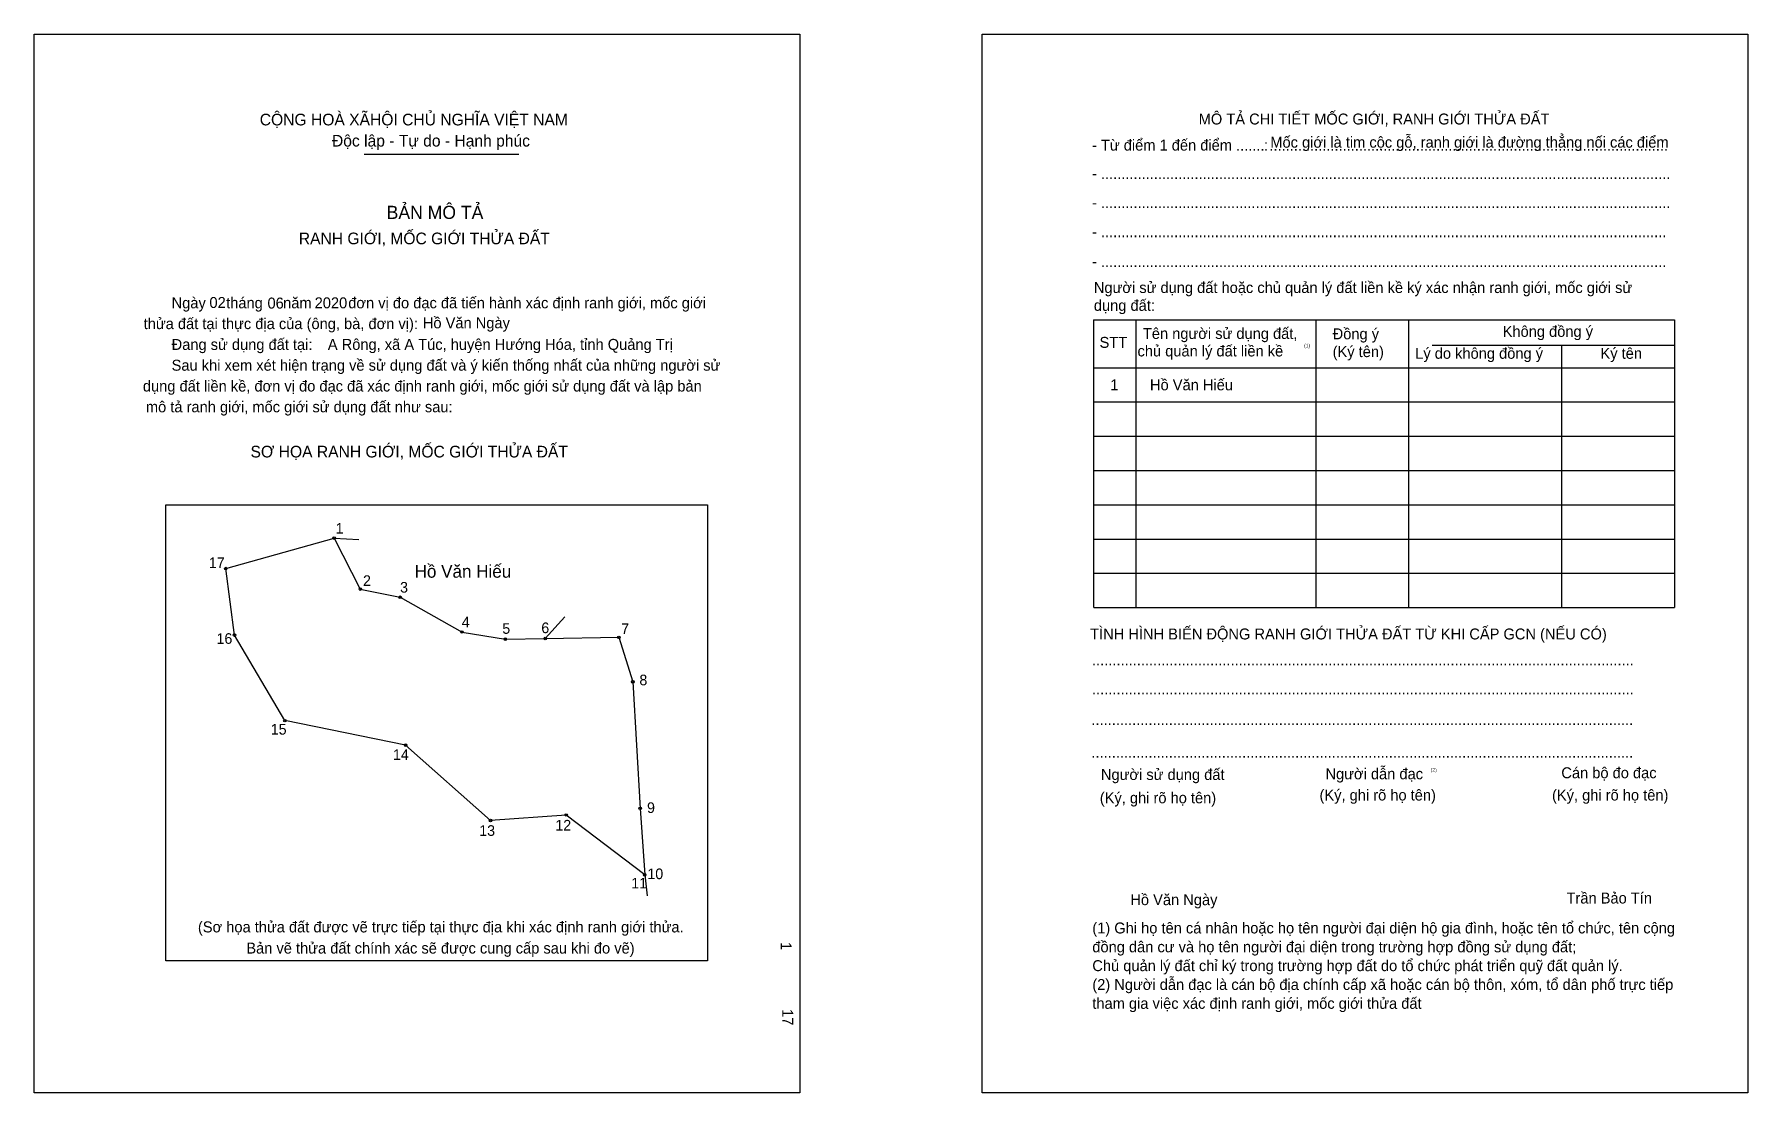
# Model space of a CAD drawing. Extents: x 545951 to 546846, y 1823909 to 1824462.
import ezdxf

# ---------------------------------------------------------------- set-up
doc = ezdxf.new("R2010")
doc.units = 0
for name, color, linetype in [('bmtKhungInTrang1', 7, 'Continuous'), ('bmtKhungInTrang2', 7, 'Continuous'), ('bmtNoiDung', 7, 'Continuous'), ('bmtTemplate', 7, 'Continuous'), ('CanhThua', 7, 'Continuous'), ('MocDinhThua', 7, 'Continuous'), ('RauThua', 7, 'Continuous'), ('SoHieuDinhThua', 7, 'Continuous'), ('TenChuLanCan', 7, 'Continuous')]:
    doc.layers.add(name, color=color, linetype=linetype)

msp = doc.modelspace()

# ---------------------------------------------------------------- linework, layer by layer
at = {"layer": 'bmtKhungInTrang1'}
msp.add_lwpolyline([(545951.41, 1824462.27), (546351.25, 1824462.27), (546351.25, 1823909.25), (545951.41, 1823909.25)], close=True, dxfattribs=at)
at = {"layer": 'bmtKhungInTrang2'}
msp.add_lwpolyline([(546446.6, 1824462.27), (546846.43, 1824462.27), (546846.43, 1823909.25), (546446.6, 1823909.25)], close=True, dxfattribs=at)
at = {"layer": 'bmtTemplate'}
for p, q in [((546123.71, 1824399.6), (546204.57, 1824399.6)), ((546526.81, 1824313.11), (546526.81, 1824162.77)), ((546620.86, 1824313.11), (546620.86, 1824162.77)), ((546669.25, 1824313.29), (546669.25, 1824162.77)), ((546808.15, 1824313.11), (546808.15, 1824162.77)), ((546681.53, 1824299.87), (546808.15, 1824299.87)), ((546504.88, 1824288.05), (546808.15, 1824288.05)), ((546504.88, 1824270.16), (546808.15, 1824270.16)), ((546504.88, 1824252.26), (546808.15, 1824252.26)), ((546504.88, 1824234.36), (546808.15, 1824234.36)), ((546504.88, 1824216.46), (546808.15, 1824216.46)), ((546504.88, 1824198.56), (546808.15, 1824198.56)), ((546504.88, 1824180.67), (546808.15, 1824180.67)), ((546504.88, 1824162.77), (546808.15, 1824162.77))]:
    msp.add_line(p, q, dxfattribs=at)
for points in [[(546504.68, 1824313.11), (546808.15, 1824313.11)], [(546504.68, 1824313.11), (546504.68, 1824162.77)], [(546749.13, 1824299.69), (546749.13, 1824162.77)]]:
    msp.add_lwpolyline(points, dxfattribs=at)
msp.add_lwpolyline([(546020.2, 1823978.12), (546020.2, 1824216.45), (546303.12, 1824216.45), (546303.12, 1823978.12)], close=True, dxfattribs=at)
at = {"layer": 'CanhThua'}
for p, q in [((546051.39, 1824183.11), (546108.06, 1824199.05)), ((546108.06, 1824199.05), (546121.72, 1824172.39)), ((546056, 1824148.37), (546051.39, 1824183.11)), ((546121.72, 1824172.39), (546142.54, 1824168.13)), ((546142.54, 1824168.13), (546174.84, 1824149.95)), ((546082.33, 1824103.67), (546056, 1824148.37)), ((546174.84, 1824149.95), (546197.49, 1824146.26)), ((546197.49, 1824146.26), (546218.34, 1824146.59)), ((546218.34, 1824146.59), (546256.72, 1824147.2)), ((546256.72, 1824147.2), (546264.04, 1824123.91)), ((546264.04, 1824123.91), (546267.92, 1824057.84)), ((546145.38, 1824090.86), (546082.33, 1824103.67)), ((546189.77, 1824051.49), (546145.38, 1824090.86)), ((546229.3, 1824054.34), (546189.77, 1824051.49)), ((546270.26, 1824023.11), (546229.3, 1824054.34)), ((546267.92, 1824057.84), (546270.27, 1824023.1)), ((546270.27, 1824023.1), (546270.26, 1824023.11))]:
    msp.add_line(p, q, dxfattribs=at)
at = {"layer": 'MocDinhThua'}
for centre in [(546108.06, 1824199.05), (546051.39, 1824183.11), (546121.72, 1824172.39), (546142.54, 1824168.13), (546056, 1824148.37), (546174.84, 1824149.95), (546197.49, 1824146.26), (546218.34, 1824146.59), (546256.72, 1824147.2), (546264.04, 1824123.91), (546082.33, 1824103.67), (546145.38, 1824090.86), (546229.3, 1824054.34), (546267.92, 1824057.84), (546189.77, 1824051.49), (546270.26, 1824023.11), (546270.27, 1824023.1)]:
    msp.add_circle(centre, 0.666, dxfattribs=at)
at = {"layer": 'RauThua'}
for p, q in [((546108.06, 1824199.05), (546120.96, 1824198.22)), ((546218.34, 1824146.59), (546228.49, 1824157.86)), ((546270.27, 1824023.1), (546271.61, 1824012.09))]:
    msp.add_line(p, q, dxfattribs=at)

# ---------------------------------------------------------------- texts
at = {"layer": 'bmtNoiDung'}
for s, height, p in [('02', 5.721, (546042.91, 1824319.27)), ('06', 5.721, (546073.24, 1824318.96)), ('2020', 5.721, (546097.86, 1824319.08)), ('Hồ Văn Ngày', 5.721, (546154.37, 1824308.63)), ('A Rông, xã A Túc, huyện Hướng Hóa, tỉnh Quảng Trị', 5.721, (546104.74, 1824297.38)), ('1', 5.72, (546513.48, 1824276.25)), ('Hồ Văn Hiếu ', 5.721, (546534.19, 1824276.25)), ('Hồ Văn Ngày', 5.721, (546523.93, 1824007.26))]:
    msp.add_text(s, height=height, dxfattribs=at).set_placement(p)
for s, height, p in [('1', 5.72, (546341.29, 1823987.97)), ('17', 5.721, (546342.1, 1823952.96))]:
    msp.add_text(s, height=height, rotation=270, dxfattribs=at).set_placement(p)
at = {"layer": 'bmtTemplate'}
for s, height, p in [('CỘNG HOÀ XÃHỘI CHỦ NGHĨA VIỆT NAM', 6.1024, (546069.19, 1824414.65)), ('MÔ TẢ CHI TIẾT MỐC GIỚI, RANH GIỚI THỬA ĐẤT', 5.7188, (546559.65, 1824415.13)), ('Độc lập - Tự do - Hạnh phúc', 6.1024, (546106.92, 1824403.61)), ('- Từ điểm 1 đến điểm .......', 5.7188, (546503.91, 1824401.5)), (':', 5.72, (546593.75, 1824401.5)), ('..................................................................................................', 5.7188, (546596.57, 1824401.5)), ('Mốc giới là tim cộc gỗ, ranh giới là đường thẳng nối các điểm', 5.7188, (546597.05, 1824403.01)), ('- ............................................................................................................................................', 5.71879, (546503.91, 1824386.68)), ('BẢN MÔ TẢ', 6.865, (546135.49, 1824365.79)), ('- ............................................................................................................................................', 5.71879, (546503.91, 1824371.46)), ('RANH GIỚI, MỐC GIỚI THỬA ĐẤT', 6.1024, (546089.59, 1824352.55)), ('- ...........................................................................................................................................', 5.71879, (546503.91, 1824356.25)), ('- ...........................................................................................................................................', 5.71879, (546503.91, 1824340.68)), ('Người sử dụng đất hoặc chủ quản lý đất liền kề ký xác nhận ranh giới, mốc giới sử', 5.7188, (546504.88, 1824327.08)), ('Ngày     tháng     năm         đơn vị đo đạc đã tiến hành xác định ranh giới, mốc giới ', 5.721, (546023.15, 1824319.08)), ('dụng đất:', 5.719, (546504.88, 1824317.77)), ('thửa đất tại thực địa của (ông, bà, đơn vị):', 5.721, (546008.56, 1824308.22)), ('Đang sử dụng đất tại:', 5.721, (546023.15, 1824297.35)), ('STT', 5.719, (546507.87, 1824298.44)), ('Tên người sử dụng đất,', 5.7188, (546530.5, 1824303.09)), ('Đồng ý', 5.719, (546629.61, 1824302.91)), ('Không đồng ý', 5.7188, (546718.42, 1824304.17)), ('chủ quản lý đất liền kề', 5.7188, (546527.69, 1824293.95)), ('(1)', 1.907, (546614.67, 1824298.64)), ('(Ký tên)', 5.719, (546629.61, 1824293.61)), ('Lý do không đồng ý', 5.7188, (546672.75, 1824292.71)), ('Ký tên', 5.719, (546769.53, 1824292.71)), ('Sau khi xem xét hiện trạng về sử dụng đất và ý kiến thống nhất của những người sử ', 5.721, (546023.15, 1824286.49)), ('dụng đất liền kề, đơn vị đo đạc đã xác định ranh giới, mốc giới sử dụng đất và lập bản', 5.721, (546008.14, 1824275.62)), ('mô tả ranh giới, mốc giới sử dụng đất như sau:', 5.721, (546009.71, 1824264.76)), ('SƠ HỌA RANH GIỚI, MỐC GIỚI THỬA ĐẤT', 6.1024, (546064.37, 1824241.16)), ('TÌNH HÌNH BIẾN ĐỘNG RANH GIỚI THỬA ĐẤT TỪ KHI CẤP GCN (NẾU CÓ)', 5.7188, (546502.94, 1824146.08)), ('.....................................................................................................................................', 5.72736, (546503.91, 1824132.62)), ('.....................................................................................................................................', 5.72736, (546503.91, 1824117.41)), ('.....................................................................................................................................', 5.72736, (546503.61, 1824101.3)), ('.....................................................................................................................................', 5.72736, (546503.61, 1824084.3)), ('Người dẫn đạc', 5.7188, (546625.87, 1824073.02)), ('Cán bộ đo đạc', 5.7188, (546749.07, 1824073.56)), ('Người sử dụng đất', 5.7188, (546508.57, 1824072.66)), ('(2)', 1.907, (546680.79, 1824076.97)), ('(Ký, ghi rõ họ tên)', 5.7188, (546507.99, 1824060.49)), ('(Ký, ghi rõ họ tên)', 5.7188, (546622.76, 1824061.93)), ('(Ký, ghi rõ họ tên)', 5.7188, (546744.21, 1824061.93)), ('Trần Bảo Tín', 5.7188, (546751.79, 1824008.11)), ('(Sơ họa thửa đất được vẽ trực tiếp tại thực địa khi xác định ranh giới thửa.', 5.721, (546036.89, 1823993.02)), ('(1) Ghi họ tên cá nhân hoặc họ tên người đại diện hộ gia đình, hoặc tên tổ chức, tên cộng', 5.7188, (546504.08, 1823992.47)), ('Bản vẽ thửa đất chính xác sẽ được cung cấp sau khi đo vẽ)', 5.721, (546062.18, 1823981.96)), ('đồng dân cư và họ tên người đại diện trong trường hợp đồng sử dụng đất;', 5.7188, (546504.08, 1823982.62)), ('Chủ quản lý đất chỉ ký trong trường hợp đất do tổ chức phát triển quỹ đất quản lý.', 5.7188, (546504.08, 1823972.78)), ('(2) Người dẫn đạc là cán bộ địa chính cấp xã hoặc cán bộ thôn, xóm, tổ dân phố trực tiếp', 5.7188, (546504.08, 1823962.94)), ('tham gia việc xác định ranh giới, mốc giới thửa đất', 5.7188, (546504.08, 1823953.09))]:
    msp.add_text(s, height=height, dxfattribs=at).set_placement(p)
at = {"layer": 'SoHieuDinhThua'}
for s, height, p in [('1', 5.55, (546108.84, 1824201.37)), ('17', 5.551, (546042.62, 1824183.39)), ('2', 5.55, (546123.12, 1824174.04)), ('3', 5.55, (546142.5, 1824170.56)), ('4', 5.55, (546174.71, 1824152.41)), ('5', 5.55, (546195.89, 1824149.02)), ('6', 5.55, (546216.27, 1824149.37)), ('7', 5.55, (546257.99, 1824148.93)), ('16', 5.551, (546046.61, 1824143.78)), ('8', 5.55, (546267.51, 1824122.14)), ('15', 5.551, (546074.95, 1824096.38)), ('14', 5.551, (546138.78, 1824083.12)), ('9', 5.55, (546271.48, 1824055.42)), ('13', 5.551, (546183.85, 1824043.46)), ('12', 5.551, (546223.61, 1824046.24)), ('10', 5.551, (546271.67, 1824020.85)), ('11', 5.551, (546263.25, 1824015.96))]:
    msp.add_text(s, height=height, dxfattribs=at).set_placement(p)
at = {"layer": 'TenChuLanCan'}
msp.add_text('Hồ Văn Hiếu', height=6.6614, dxfattribs=at).set_placement((546150.07, 1824178.34))

doc.saveas('drawing.dxf')
